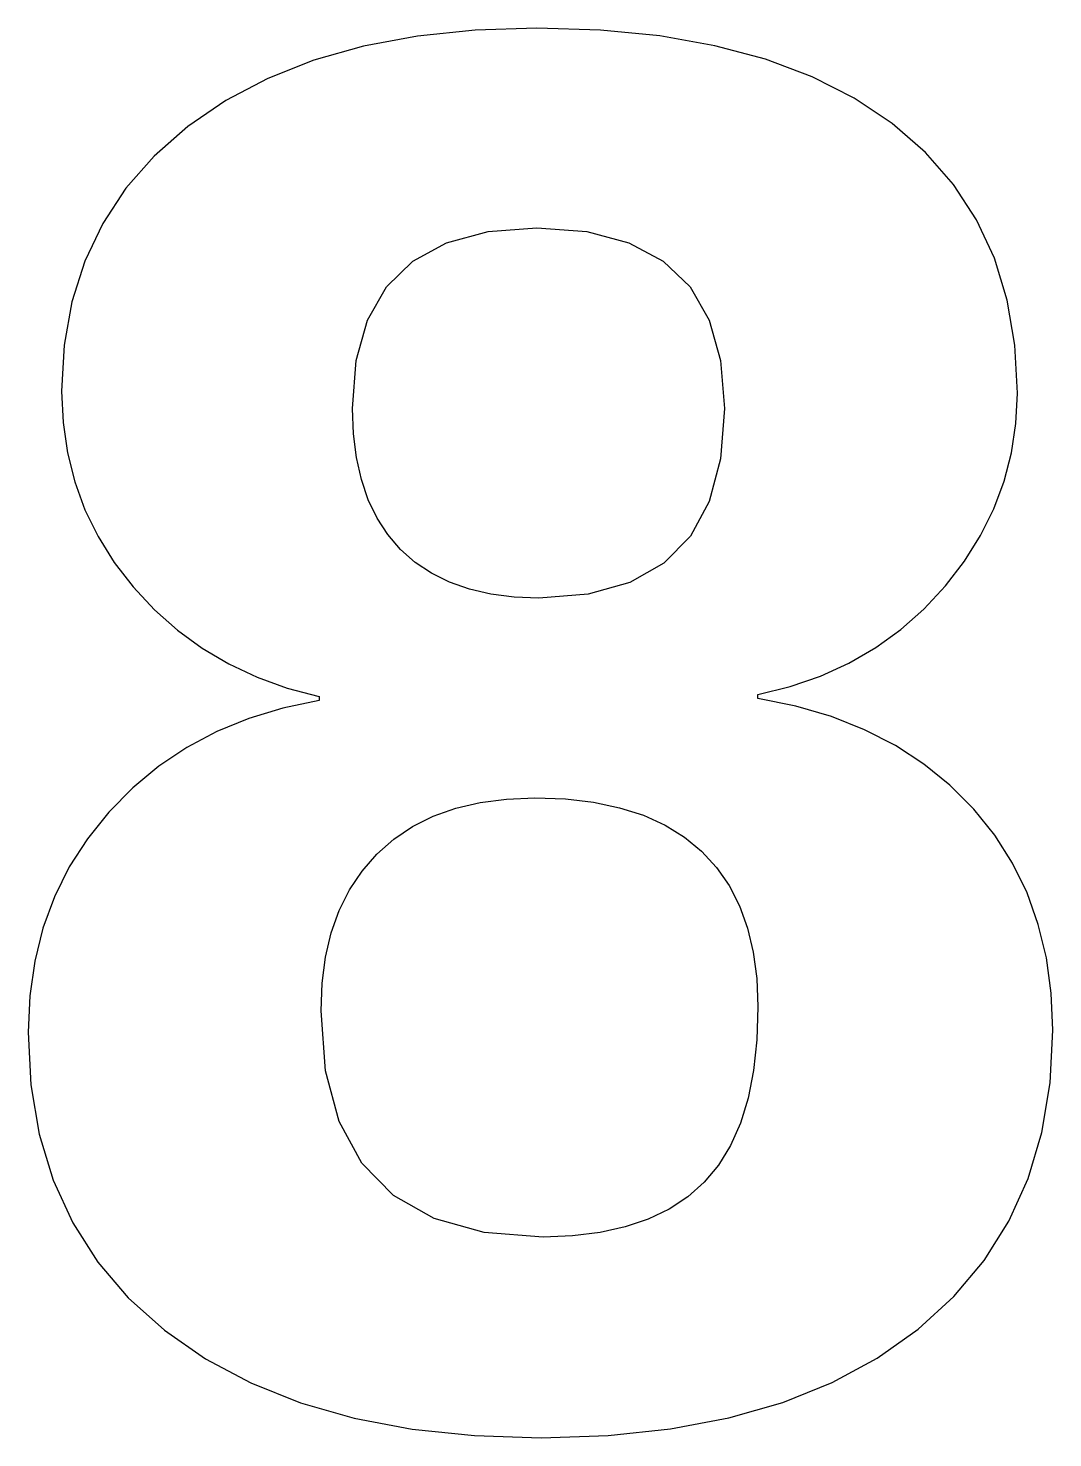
# Model space of a CAD drawing. Header units: metres. Extents: x -31.6 to 33.5, y -87.5 to 2.
import ezdxf

# ---------------------------------------------------------------- set-up
doc = ezdxf.new("R2010")
doc.units = ezdxf.units.M

msp = doc.modelspace()

# ---------------------------------------------------------------- linework, layer by layer
for p, q in [((-3.22421, 1.91782), (-6.89677, 1.53522)), ((0.699402, 2.04535), (-3.22421, 1.91782)), ((4.7417, 1.92175), (0.699402, 2.04535)), ((8.51181, 1.55095), (4.7417, 1.92175)), ((-10.3183, 0.897552), (-13.4887, 0.004822)), ((-6.89677, 1.53522), (-10.3183, 0.897552)), ((12.0098, 0.932968), (8.51181, 1.55095)), ((15.2356, 0.067795), (12.0098, 0.932968)), ((-13.4887, 0.004822), (-16.4081, -1.14296)), ((18.1892, -1.04457), (15.2356, 0.067795)), ((-16.4081, -1.14296), (-19.0763, -2.54582)), ((20.8707, -2.40413), (18.1892, -1.04457)), ((-19.0763, -2.54582), (-21.4935, -4.20374)), ((23.28, -4.01089), (20.8707, -2.40413)), ((-21.4935, -4.20374), (-23.6215, -6.07704)), ((25.3908, -5.84352), (23.28, -4.01089)), ((-23.6215, -6.07704), (-25.4221, -8.12659)), ((27.1769, -7.88123), (25.3908, -5.84352)), ((28.6382, -10.124), (27.1769, -7.88123)), ((-25.4221, -8.12659), (-26.8953, -10.3524)), ((-26.8953, -10.3524), (-28.0412, -12.7544)), ((-2.41101, -10.8797), (0.699402, -10.6457)), ((0.699402, -10.6457), (3.86151, -10.8797)), ((29.7749, -12.5719), (28.6382, -10.124)), ((-7.1963, -12.752), (-5.04292, -11.5818)), ((-5.04292, -11.5818), (-2.41101, -10.8797)), ((3.86151, -10.8797), (6.53714, -11.5818)), ((6.53714, -11.5818), (8.72629, -12.752)), ((-28.0412, -12.7544), (-28.8596, -15.3326)), ((-8.87115, -14.3902), (-7.1963, -12.752)), ((8.72629, -12.752), (10.429, -14.3902)), ((30.5867, -15.2249), (29.7749, -12.5719)), ((-10.0675, -16.4964), (-8.87115, -14.3902)), ((10.429, -14.3902), (11.6451, -16.4964)), ((-28.8596, -15.3326), (-29.3507, -18.0871)), ((31.0738, -18.0829), (30.5867, -15.2249)), ((-10.7853, -19.0708), (-10.0675, -16.4964)), ((11.6451, -16.4964), (12.3749, -19.0708)), ((-29.3507, -18.0871), (-29.5144, -21.0178)), ((31.2362, -21.146), (31.0738, -18.0829)), ((-11.0245, -22.1131), (-10.7853, -19.0708)), ((12.3749, -19.0708), (12.6181, -22.1131)), ((-29.5144, -21.0178), (-29.4217, -23.0069)), ((31.1429, -23.0682), (31.2362, -21.146)), ((-10.9621, -23.7313), (-11.0245, -22.1131)), ((12.6181, -22.1131), (12.3775, -25.309)), ((-29.4217, -23.0069), (-29.1436, -24.925)), ((30.8628, -24.9325), (31.1429, -23.0682)), ((-10.7747, -25.2365), (-10.9621, -23.7313)), ((-29.1436, -24.925), (-28.6801, -26.7722)), ((30.396, -26.739), (30.8628, -24.9325)), ((-10.4625, -26.6286), (-10.7747, -25.2365)), ((12.3775, -25.309), (11.6557, -28.0132)), ((-28.6801, -26.7722), (-28.0313, -28.5485)), ((-10.0254, -27.9078), (-10.4625, -26.6286)), ((29.7426, -28.4876), (30.396, -26.739)), ((-28.0313, -28.5485), (-27.1971, -30.2537)), ((-9.46333, -29.0738), (-10.0254, -27.9078)), ((11.6557, -28.0132), (10.4527, -30.2258)), ((28.9024, -30.1785), (29.7426, -28.4876)), ((-8.7764, -30.1269), (-9.46333, -29.0738)), ((-27.1971, -30.2537), (-26.1774, -31.888)), ((-7.96458, -31.0669), (-8.7764, -30.1269)), ((10.4527, -30.2258), (8.76848, -31.9466)), ((27.8755, -31.8116), (28.9024, -30.1785)), ((-7.03575, -31.8873), (-7.96458, -31.0669)), ((-26.1774, -31.888), (-24.9724, -33.4514)), ((-5.9978, -32.5815), (-7.03575, -31.8873)), ((8.76848, -31.9466), (6.60306, -33.1758)), ((26.662, -33.3868), (27.8755, -31.8116)), ((-4.85075, -33.1494), (-5.9978, -32.5815)), ((-24.9724, -33.4514), (-23.6189, -34.9027)), ((-3.59457, -33.5912), (-4.85075, -33.1494)), ((-2.22929, -33.9067), (-3.59457, -33.5912)), ((-0.754898, -34.096), (-2.22929, -33.9067)), ((3.95644, -33.9133), (0.828598, -34.1591)), ((6.60306, -33.1758), (3.95644, -33.9133)), ((25.2985, -34.8527), (26.662, -33.3868)), ((-23.6189, -34.9027), (-22.1535, -36.2016)), ((0.828598, -34.1591), (-0.754898, -34.096)), ((23.822, -36.1582), (25.2985, -34.8527)), ((-22.1535, -36.2016), (-20.5764, -37.3479)), ((22.2325, -37.3033), (23.822, -36.1582)), ((-20.5764, -37.3479), (-18.8876, -38.3418)), ((20.53, -38.288), (22.2325, -37.3033)), ((-18.8876, -38.3418), (-17.087, -39.1831)), ((18.7144, -39.1124), (20.53, -38.288)), ((-17.087, -39.1831), (-15.1747, -39.8719)), ((16.7858, -39.7764), (18.7144, -39.1124)), ((-15.1747, -39.8719), (-13.1506, -40.4082)), ((14.7442, -40.28), (16.7858, -39.7764)), ((14.7442, -40.5374), (14.7442, -40.28)), ((-15.4429, -41.1425), (-17.6076, -41.7973)), ((-13.1506, -40.6666), (-15.4429, -41.1425)), ((-13.1506, -40.4082), (-13.1506, -40.6666)), ((17.1539, -41.0279), (14.7442, -40.5374)), ((19.4138, -41.6892), (17.1539, -41.0279)), ((-17.6076, -41.7973), (-19.6447, -42.6308)), ((21.5238, -42.5215), (19.4138, -41.6892)), ((-19.6447, -42.6308), (-21.5544, -43.6431)), ((23.4839, -43.5247), (21.5238, -42.5215)), ((-21.5544, -43.6431), (-23.3365, -44.8341)), ((25.2941, -44.6988), (23.4839, -43.5247)), ((26.9545, -46.0439), (25.2941, -44.6988)), ((-23.3365, -44.8341), (-24.991, -46.204)), ((-24.991, -46.204), (-26.5181, -47.7527)), ((28.4651, -47.5598), (26.9545, -46.0439)), ((-4.46164, -47.5079), (-2.90498, -47.1431)), ((-2.90498, -47.1431), (-1.22737, -46.9241)), ((-1.22737, -46.9241), (0.571152, -46.8511)), ((0.571152, -46.8511), (2.50696, -46.9202)), ((2.50696, -46.9202), (4.30214, -47.1272)), ((4.30214, -47.1272), (5.95667, -47.4723)), ((-26.5181, -47.7527), (-27.8768, -49.442)), ((-7.21214, -48.6755), (-5.89735, -48.0188)), ((-5.89735, -48.0188), (-4.46164, -47.5079)), ((5.95667, -47.4723), (7.47055, -47.9555)), ((7.47055, -47.9555), (8.84381, -48.5767)), ((29.7984, -49.2189), (28.4651, -47.5598)), ((-8.40598, -49.4783), (-7.21214, -48.6755)), ((8.84381, -48.5767), (10.0764, -49.3359)), ((30.9265, -50.9937), (29.7984, -49.2189)), ((-27.8768, -49.442), (-29.0266, -51.234)), ((-9.47888, -50.4269), (-8.40598, -49.4783)), ((10.0764, -49.3359), (11.1684, -50.2331)), ((-10.419, -51.5055), (-9.47888, -50.4269)), ((11.1684, -50.2331), (12.1171, -51.2632)), ((31.8496, -52.8842), (30.9265, -50.9937)), ((-29.0266, -51.234), (-29.9672, -53.1284)), ((-11.2145, -52.6985), (-10.419, -51.5055)), ((12.1171, -51.2632), (12.9198, -52.4208)), ((-11.8653, -54.0058), (-11.2145, -52.6985)), ((12.9198, -52.4208), (13.5766, -53.7059)), ((-29.9672, -53.1284), (-30.6989, -55.1255)), ((13.5766, -53.7059), (14.0874, -55.1185)), ((32.5675, -54.8904), (31.8496, -52.8842)), ((-12.3715, -55.4276), (-11.8653, -54.0058)), ((-30.6989, -55.1255), (-31.2215, -57.2251)), ((-12.7331, -56.9637), (-12.3715, -55.4276)), ((14.0874, -55.1185), (14.4523, -56.6587)), ((33.0803, -57.0124), (32.5675, -54.8904)), ((-31.2215, -57.2251), (-31.535, -59.4272)), ((-12.9501, -58.6142), (-12.7331, -56.9637)), ((14.4523, -56.6587), (14.6712, -58.3264)), ((33.388, -59.2502), (33.0803, -57.0124)), ((-13.0224, -60.3791), (-12.9501, -58.6142)), ((14.6712, -58.3264), (14.7442, -60.1217)), ((-31.535, -59.4272), (-31.6395, -61.7319)), ((33.4906, -61.6037), (33.388, -59.2502)), ((-12.7345, -64.1905), (-13.0224, -60.3791)), ((14.7442, -60.1217), (14.6745, -62.2267)), ((-31.6395, -61.7319), (-31.4627, -65.0846)), ((33.3157, -64.9574), (33.4906, -61.6037)), ((14.6745, -62.2267), (14.4654, -64.1607)), ((-11.8707, -67.4155), (-12.7345, -64.1905)), ((14.4654, -64.1607), (14.1169, -65.9238)), ((-31.4627, -65.0846), (-30.9323, -68.2216)), ((32.7911, -68.0981), (33.3157, -64.9574)), ((14.1169, -65.9238), (13.629, -67.516)), ((-10.431, -70.0541), (-11.8707, -67.4155)), ((13.629, -67.516), (13.0017, -68.9373)), ((-30.9323, -68.2216), (-30.0482, -71.1429)), ((13.0017, -68.9373), (12.235, -70.1877)), ((31.9168, -71.0259), (32.7911, -68.0981)), ((-8.41554, -72.1064), (-10.431, -70.0541)), ((12.235, -70.1877), (11.3289, -71.2671)), ((-30.0482, -71.1429), (-28.8105, -73.8487)), ((11.3289, -71.2671), (10.2838, -72.1898)), ((30.6928, -73.7407), (31.9168, -71.0259)), ((-5.82419, -73.5723), (-8.41554, -72.1064)), ((10.2838, -72.1898), (9.09921, -72.9706)), ((9.09921, -72.9706), (7.7753, -73.6094)), ((-28.8105, -73.8487), (-27.2191, -76.3388)), ((-2.65698, -74.4519), (-5.82419, -73.5723)), ((6.31203, -74.1062), (4.7094, -74.4611)), ((7.7753, -73.6094), (6.31203, -74.1062)), ((29.1191, -76.2426), (30.6928, -73.7407)), ((1.08606, -74.745), (-2.65698, -74.4519)), ((2.96741, -74.6741), (1.08606, -74.745)), ((4.7094, -74.4611), (2.96741, -74.6741)), ((-27.2191, -76.3388), (-25.2741, -78.6133)), ((27.1957, -78.5315), (29.1191, -76.2426)), ((-25.2741, -78.6133), (-22.9755, -80.6721)), ((24.9225, -80.6075), (27.1957, -78.5315)), ((-22.9755, -80.6721), (-20.3651, -82.4838)), ((22.3351, -82.4363), (24.9225, -80.6075)), ((-20.3651, -82.4838), (-17.4851, -84.0167)), ((19.469, -83.9837), (22.3351, -82.4363)), ((-17.4851, -84.0167), (-14.3356, -85.271)), ((16.3242, -85.2498), (19.469, -83.9837)), ((-14.3356, -85.271), (-10.9165, -86.2465)), ((12.9007, -86.2346), (16.3242, -85.2498)), ((-10.9165, -86.2465), (-7.22792, -86.9433)), ((9.19846, -86.938), (12.9007, -86.2346)), ((-7.22792, -86.9433), (-3.26982, -87.3613)), ((-3.26982, -87.3613), (0.957809, -87.5007)), ((0.957809, -87.5007), (5.21748, -87.36)), ((5.21748, -87.36), (9.19846, -86.938))]:
    msp.add_line(p, q)

doc.saveas('drawing.dxf')
